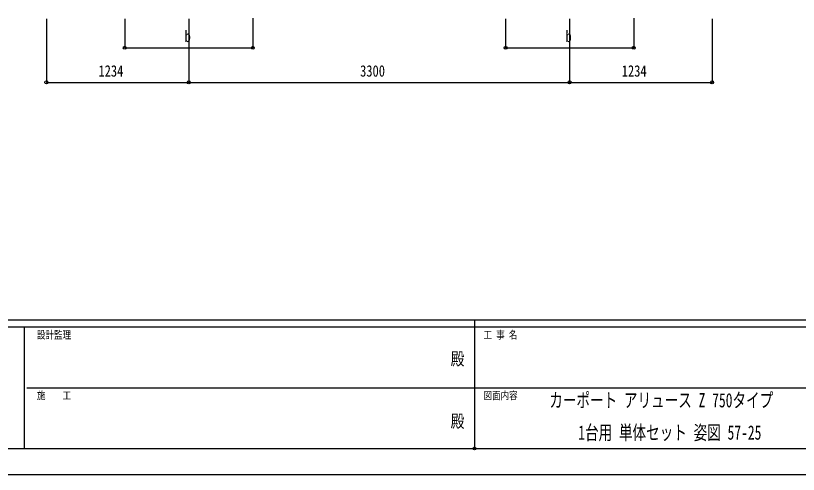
# Model space of a CAD drawing. Units: millimetres, scale not verified. Extents: x -12615 to 12615, y -8910 to 8910.
# Drawn here: x -3990 to 2791, y -8910 to -4937 of the extents above; entities that cross this region are included whole.
import ezdxf
from ezdxf.enums import TextEntityAlignment as Align

# ---------------------------------------------------------------- set-up
doc = ezdxf.new("R2010")
doc.units = ezdxf.units.MM
doc.header["$LTSCALE"] = 50
doc.header["$PDMODE"] = 32
doc.header["$PDSIZE"] = 25
for name, color, linetype in [('0-2_USER1', 3, 'Continuous'), ('0-6_YKK_D', 6, 'Continuous'), ('0-7_YKK_ZWAK', 7, 'Continuous')]:
    doc.layers.add(name, color=color, linetype=linetype)
doc.styles.add('ＭＳ ゴシック', font='')
doc.styles.get('ＭＳ ゴシック').set_extended_font_data('MS Gothic')

msp = doc.modelspace()

# ---------------------------------------------------------------- linework, layer by layer
at = {"layer": '0-6_YKK_D'}
for p, q in [((-3723.94, -4965), (-3723.94, -5516)), ((-3044.94, -4965.02), (-3044.94, -5216)), ((-2489.94, -4965), (-2489.94, -5516)), ((-2489.94, -4965), (-2489.94, -5516)), ((-1934.94, -4959.46), (-1934.94, -5216)), ((255.06, -4965.02), (255.06, -5216)), ((810.06, -4965), (810.06, -5516)), ((810.06, -4966), (810.06, -5516)), ((1365.06, -4959.46), (1365.06, -5216)), ((2044.06, -4965), (2044.06, -5516)), ((-3044.94, -5215), (-1934.94, -5215)), ((255.06, -5215), (1365.06, -5215)), ((-3723.94, -5515), (-2489.94, -5515)), ((-2489.94, -5515), (810.06, -5515)), ((810.06, -5515), (2044.06, -5515))]:
    msp.add_line(p, q, dxfattribs=at)
for centre in [(-3044.94, -5215), (-1934.94, -5215), (255.06, -5215), (1365.06, -5215), (-3723.94, -5515), (-2489.94, -5515), (-2489.94, -5515), (810.06, -5515), (810.06, -5515), (2044.06, -5515)]:
    msp.add_circle(centre, 12.75, dxfattribs=at)
at = {"layer": '0-7_YKK_ZWAK'}
for p, q in [((11685.06, -7575), (-11714.94, -7575)), ((-14.94, -7575), (-14.94, -8685)), ((-3914.94, -7635), (-11714.94, -7635)), ((-3914.94, -7635), (-3914.94, -8685)), ((-14.94, -7635), (-3914.94, -7635)), ((3885.06, -7635), (-14.94, -7635)), ((-3892.44, -8160), (-14.94, -8160)), ((-14.94, -8160), (3885.06, -8160)), ((-11714.94, -8685), (-3914.94, -8685)), ((-3914.94, -8685), (-14.94, -8685)), ((-14.94, -8685), (3885.06, -8685))]:
    msp.add_line(p, q, dxfattribs=at)
msp.add_lwpolyline([(-12615, -8910), (12615, -8910), (12615, 8910), (-12615, 8910)], close=True, dxfattribs=at)
msp.add_point((-14.94, -8685), dxfattribs=at)

# ---------------------------------------------------------------- texts
at = {"layer": '0-2_USER1', "style": 'ＭＳ ゴシック', "width": 0.7}
for s, p in [('カーポート アリュース Z 750タイプ\u3000', (633.62, -8366.5)), ('1台用 単体セット 姿図 57-25', (884.5, -8646.5))]:
    msp.add_text(s, height=123.2, dxfattribs=at).set_placement(p, align=Align.BOTTOM_LEFT)
at = {"layer": '0-6_YKK_D', "style": 'ＭＳ ゴシック', "width": 0.8}
for s, p in [('b', (-2525.94, -5195)), ('b', (774.06, -5195)), ('1234', (-3272.54, -5495)), ('3300', (-1005.54, -5495)), ('1234', (1261.46, -5495))]:
    msp.add_text(s, height=98.97, dxfattribs=at).set_placement(p, align=Align.BOTTOM_LEFT)
at = {"layer": '0-7_YKK_ZWAK', "style": 'ＭＳ ゴシック', "width": 0.8}
for s, height, p in [('設計監理', 65.98, (-3804.94, -7755)), ('工 事 名', 65.98, (63.81, -7755)), ('殿', 110, (-221, -7997.5)), ('施\u3000\u3000工', 65.98, (-3804.94, -8280)), ('図面内容', 65.98, (63.81, -8280)), ('殿', 110, (-221, -8537.5))]:
    msp.add_text(s, height=height, dxfattribs=at).set_placement(p, align=Align.BOTTOM_LEFT)

doc.saveas('drawing.dxf')
